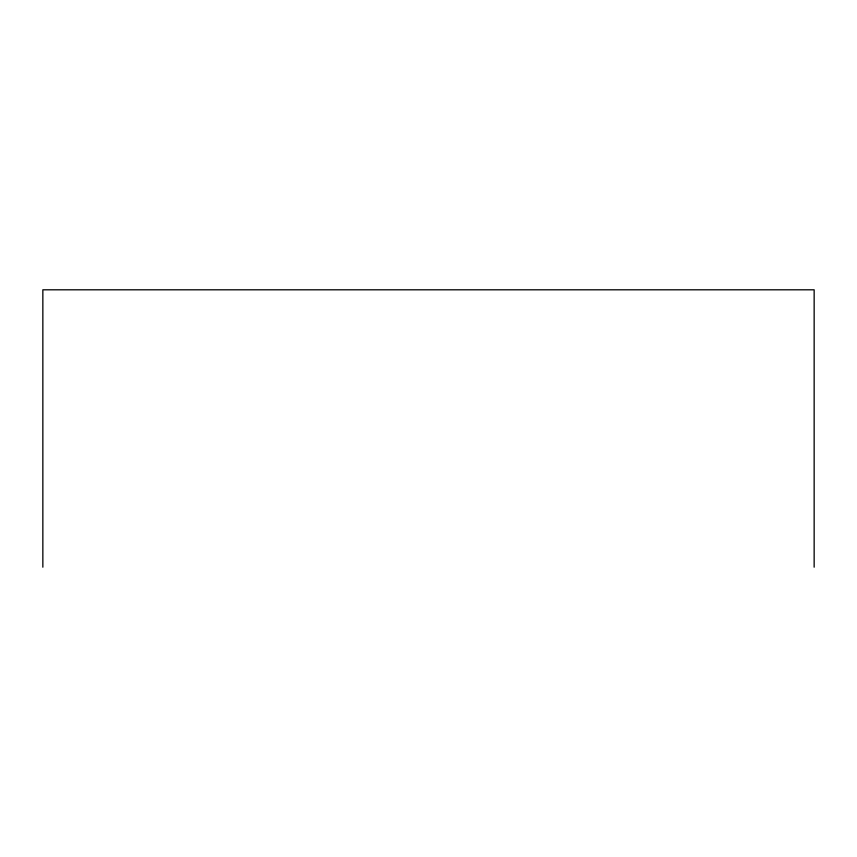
<?xml version="1.0" encoding="UTF-8"?>
<svg xmlns="http://www.w3.org/2000/svg" width="857" height="857" viewBox="0 0 857 857"><rect width="100%" height="100%" fill="white"/><g stroke="black" fill="none" stroke-linecap="round" stroke-linejoin="round"><path stroke-width="1.29" d="M814.15 567.195L814.15 289.805L42.85 289.805L42.85 567.195"/></g></svg>
